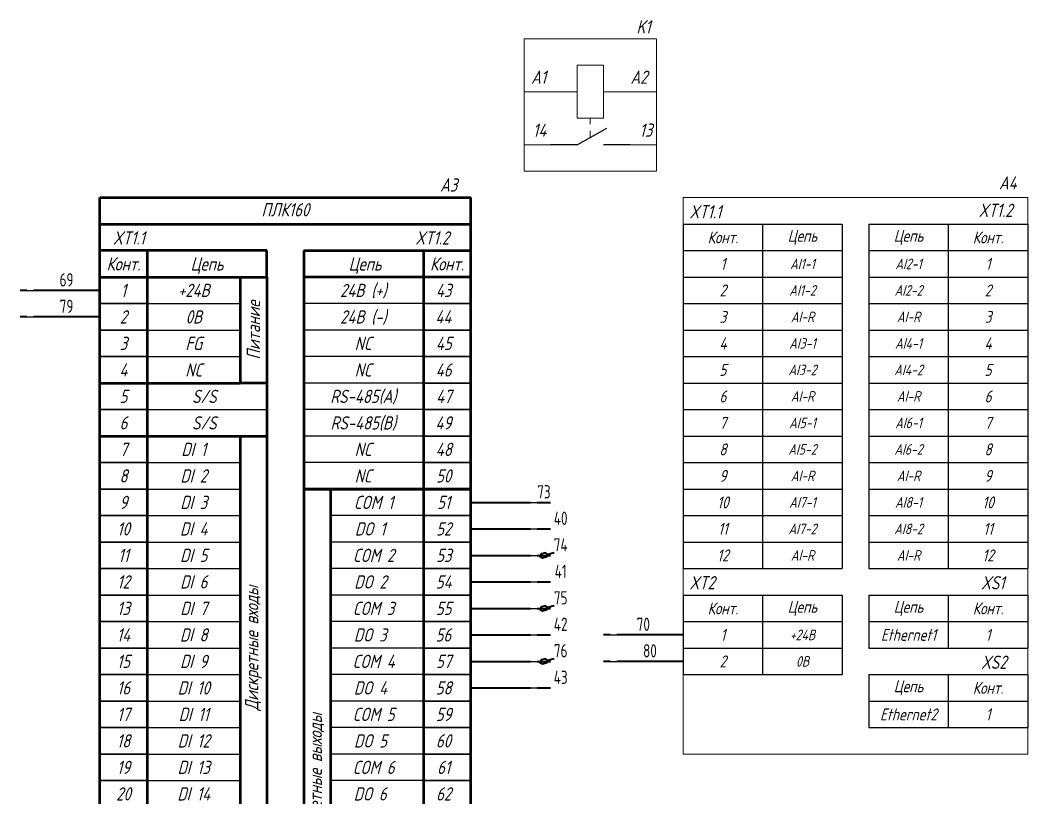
# Model space of a CAD drawing. Header units: inches. Extents: x 12 to 1105, y -315 to 78.
# Drawn here: x 705 to 895, y -68.3 to 78.5 of the extents above; entities that cross this region are included whole.
import ezdxf
from ezdxf.enums import TextEntityAlignment as Align

# ---------------------------------------------------------------- set-up
doc = ezdxf.new("R2010")
doc.units = ezdxf.units.IN
doc.header["$MEASUREMENT"] = 0
doc.linetypes.add('JIS_02_1.2', pattern=[2.5, 1.25, -1.25])
for name, color, linetype in [('_MULTI_WIRE', 9, 'Continuous'), ('SYMS', 7, 'Continuous'), ('TAGS', 150, 'Continuous'), ('WIRENO', 72, 'Continuous'), ('Провода', 7, 'Continuous'), ('ПУГВ_черный_0.5', 7, 'Continuous')]:
    doc.layers.add(name, color=color, linetype=linetype)
doc.styles.get("Standard").update_dxf_attribs({"font": 'arial.ttf'})
doc.styles.add('WD_IEC', font='ISOCP2.shx', dxfattribs={"width": 0.9, "height": 4})
doc.styles.add('ГОСТ_', font='cs_gost2304.shx', dxfattribs={"oblique": 15})

# ---------------------------------------------------------------- blocks, each defined once
blk = doc.blocks.new('HAA_PLC160_6')
at = {"lineweight": 50, "ltscale": 100}
for p, q in [((0, 30), (0, 260)), ((0, 255), (0, 260)), ((0, 260), (70, 260)), ((70, 0), (70, 260)), ((0, 255), (70, 255)), ((8.96, 250), (8.96, 215)), ((31.5, 245), (31.5, 250)), ((61.04, 250), (61.04, 205)), ((26.5, 245), (31.5, 245)), ((31.5, 245), (31.5, 225)), ((0, 225), (26.5, 225)), ((31.5, 225), (26.5, 225)), ((31.5, 225), (31.5, 215)), ((38.5, 225), (38.5, 215)), ((0, 215), (31.5, 215)), ((0, 215), (26.5, 215)), ((8.96, 215), (8.96, 135)), ((26.5, 215), (26.5, 210)), ((26.5, 215), (31.5, 215)), ((31.5, 215), (31.5, 135)), ((38.5, 215), (38.5, 205)), ((26.5, 210), (26.5, 205)), ((26.5, 205), (26.5, 200)), ((38.5, 205), (70, 205)), ((43.5, 205), (38.5, 205)), ((38.5, 205), (38.5, 95)), ((70, 205), (43.5, 205)), ((43.5, 205), (43.5, 200)), ((61.04, 205), (61.04, 95)), ((26.5, 200), (26.5, 195)), ((43.5, 200), (43.5, 195)), ((26.5, 195), (26.5, 190)), ((43.5, 195), (43.5, 190)), ((26.5, 190), (26.5, 185)), ((43.5, 190), (43.5, 185)), ((26.5, 185), (26.5, 180)), ((43.5, 185), (43.5, 180)), ((26.5, 180), (26.5, 175)), ((43.5, 180), (43.5, 175)), ((26.5, 175), (26.5, 170)), ((43.5, 175), (43.5, 170)), ((26.5, 170), (26.5, 165)), ((43.5, 170), (43.5, 165)), ((26.5, 165), (26.5, 160)), ((43.5, 165), (43.5, 160)), ((26.5, 160), (26.5, 155)), ((43.5, 160), (43.5, 155)), ((26.5, 155), (26.5, 150)), ((43.5, 155), (43.5, 150)), ((26.5, 150), (26.5, 145)), ((43.5, 150), (43.5, 145))]:
    blk.add_line(p, q, dxfattribs=at)
at = {"lineweight": 50, "ltscale": 0.05}
for p, q in [((31.5, 250), (0, 250)), ((38.5, 250), (70, 250)), ((0, 245), (26.5, 245)), ((70, 245), (38.5, 245))]:
    blk.add_line(p, q, dxfattribs=at)
for p, q in [((2.96, 250), (7.96, 250)), ((67.04, 250), (62.04, 250)), ((70, 200), (70, 195)), ((0, 197.5), (0, 195)), ((70, 190), (70, 185)), ((70, 180), (70, 175)), ((70, 170), (70, 165))]:
    blk.add_line(p, q)
at = {"lineweight": 50}
for p, q in [((38.5, 250), (38.5, 225)), ((26.5, 245), (26.5, 225))]:
    blk.add_line(p, q, dxfattribs=at)
at = {"ltscale": 0.05}
for p, q in [((8.96, 240), (26.5, 240)), ((61.04, 240), (38.5, 240)), ((8.96, 230), (26.5, 230)), ((61.04, 230), (38.5, 230)), ((8.96, 220), (31.5, 220)), ((61.04, 220), (38.5, 220)), ((61.04, 210), (38.5, 210))]:
    blk.add_line(p, q, dxfattribs=at)
at = {"ltscale": 100}
for p, q in [((8.96, 235), (26.5, 235)), ((61.04, 235), (38.5, 235)), ((61.04, 225), (38.5, 225)), ((61.04, 215), (38.5, 215)), ((8.96, 210), (26.5, 210)), ((8.96, 205), (26.5, 205)), ((8.96, 200), (26.5, 200)), ((61.04, 200), (43.5, 200)), ((8.96, 195), (26.5, 195)), ((61.04, 195), (43.5, 195)), ((8.96, 190), (26.5, 190)), ((61.04, 190), (43.5, 190)), ((8.96, 185), (26.5, 185)), ((61.04, 185), (43.5, 185)), ((8.96, 180), (26.5, 180)), ((61.04, 180), (43.5, 180)), ((8.96, 175), (26.5, 175)), ((61.04, 175), (43.5, 175)), ((8.96, 170), (26.5, 170)), ((61.04, 170), (43.5, 170)), ((8.96, 165), (26.5, 165)), ((61.04, 165), (43.5, 165)), ((8.96, 160), (26.5, 160)), ((61.04, 160), (43.5, 160)), ((8.96, 155), (26.5, 155)), ((61.04, 155), (43.5, 155)), ((8.96, 150), (26.5, 150)), ((61.04, 150), (43.5, 150))]:
    blk.add_line(p, q, dxfattribs=at)
at = {"ltscale": 0.05}
for points in [[(0, 245), (8.96, 245), (8.96, 250), (0, 250)], [(70, 245), (61.04, 245), (61.04, 250), (70, 250)], [(0, 240), (8.96, 240), (8.96, 245), (0, 245)], [(70, 240), (61.04, 240), (61.04, 245), (70, 245)], [(0, 235), (8.96, 235), (8.96, 240), (0, 240)], [(70, 235), (61.04, 235), (61.04, 240), (70, 240)], [(0, 230), (8.96, 230), (8.96, 235), (0, 235)], [(70, 230), (61.04, 230), (61.04, 235), (70, 235)], [(0, 225), (8.96, 225), (8.96, 230), (0, 230)], [(70, 225), (61.04, 225), (61.04, 230), (70, 230)], [(0, 220), (8.96, 220), (8.96, 225), (0, 225)], [(70, 220), (61.04, 220), (61.04, 225), (70, 225)], [(0, 215), (8.96, 215), (8.96, 220), (0, 220)], [(70, 215), (61.04, 215), (61.04, 220), (70, 220)], [(0, 210), (8.96, 210), (8.96, 215), (0, 215)], [(70, 210), (61.04, 210), (61.04, 215), (70, 215)], [(0, 205), (8.96, 205), (8.96, 210), (0, 210)], [(70, 205), (61.04, 205), (61.04, 210), (70, 210)], [(0, 200), (8.96, 200), (8.96, 205), (0, 205)], [(70, 200), (61.04, 200), (61.04, 205), (70, 205)], [(0, 195), (8.96, 195), (8.96, 200), (0, 200)], [(70, 195), (61.04, 195), (61.04, 200), (70, 200)], [(0, 190), (8.96, 190), (8.96, 195), (0, 195)], [(70, 190), (61.04, 190), (61.04, 195), (70, 195)], [(0, 185), (8.96, 185), (8.96, 190), (0, 190)], [(70, 185), (61.04, 185), (61.04, 190), (70, 190)], [(0, 180), (8.96, 180), (8.96, 185), (0, 185)], [(70, 180), (61.04, 180), (61.04, 185), (70, 185)], [(0, 175), (8.96, 175), (8.96, 180), (0, 180)], [(70, 175), (61.04, 175), (61.04, 180), (70, 180)], [(0, 170), (8.96, 170), (8.96, 175), (0, 175)], [(70, 170), (61.04, 170), (61.04, 175), (70, 175)], [(0, 165), (8.96, 165), (8.96, 170), (0, 170)], [(70, 165), (61.04, 165), (61.04, 170), (70, 170)], [(0, 160), (8.96, 160), (8.96, 165), (0, 165)], [(70, 160), (61.04, 160), (61.04, 165), (70, 165)], [(0, 155), (8.96, 155), (8.96, 160), (0, 160)], [(70, 155), (61.04, 155), (61.04, 160), (70, 160)], [(0, 150), (8.96, 150), (8.96, 155), (0, 155)], [(70, 150), (61.04, 150), (61.04, 155), (70, 155)], [(0, 145), (8.96, 145), (8.96, 150), (0, 150)], [(70, 145), (61.04, 145), (61.04, 150), (70, 150)]]:
    blk.add_lwpolyline(points, close=True, dxfattribs=at)
at = {"layer": 'SYMS', "color": 0, "lineweight": 15}
blk.add_line((0, 210), (0, 195), dxfattribs=at)
at = {"layer": 'SYMS'}
blk.add_line((0, 197.5), (0, 195), dxfattribs=at)
at = {"style": 'ГОСТ_', "oblique": 15}
for s, p in [('Конт.', (4.48, 247.5)), ('Цепь', (20.23, 247.5)), ('Цепь', (50.03, 247.5)), ('Конт.', (65.48, 247.5)), ('1', (4.48, 242.5)), ('+24В', (17.73, 242.5)), ('24B (+)', (49.69, 242.5)), ('43', (64.85, 242.5)), ('2', (4.48, 237.5)), ('0В', (17.73, 237.5)), ('24В (-)', (49.69, 237.5)), ('44', (64.8, 237.5)), ('3', (4.48, 232.5)), ('FG', (17.73, 232.5)), ('NC', (49.66, 232.5)), ('45', (64.88, 232.5)), ('4', (4.48, 227.5)), ('NC', (17.73, 227.5)), ('NC', (49.66, 227.5)), ('46', (64.85, 227.5)), ('5', (4.48, 222.5)), ('S/S', (19.72, 222.5)), ('RS-485(A)', (49.69, 222.5)), ('47', (64.88, 222.5)), ('6', (4.48, 217.5)), ('S/S', (19.72, 217.5)), ('RS-485(B)', (49.69, 217.5)), ('49', (64.81, 217.5)), ('7', (4.48, 212.5)), ('DI 1', (17.73, 212.5)), ('NC', (49.66, 212.5)), ('48', (64.88, 212.5)), ('8', (4.48, 207.5)), ('DI 2', (17.73, 207.5)), ('NC', (49.66, 207.5)), ('50', (64.85, 207.5)), ('9', (4.48, 202.5)), ('DI 3', (17.73, 202.5)), ('COM 1', (51.64, 202.5)), ('51', (64.85, 202.5)), ('10', (4.48, 197.5)), ('DI 4', (17.73, 197.5)), ('DO 1', (50.99, 197.5)), ('52', (64.85, 197.5)), ('11', (4.48, 192.5)), ('DI 5', (17.73, 192.5)), ('COM 2', (51.64, 192.5)), ('53', (64.89, 192.5)), ('12', (4.48, 187.5)), ('DI 6', (17.73, 187.5)), ('DO 2', (51.05, 187.5)), ('54', (64.85, 187.5)), ('13', (4.48, 182.5)), ('DI 7', (17.73, 182.5)), ('COM 3', (51.64, 182.5)), ('55', (64.85, 182.5)), ('14', (4.48, 177.5)), ('DI 8', (17.73, 177.5)), ('DO 3', (51.01, 177.5)), ('56', (64.8, 177.5)), ('15', (4.48, 172.5)), ('DI 9', (17.73, 172.5)), ('COM 4', (51.64, 172.5)), ('57', (64.85, 172.5)), ('16', (4.48, 167.5)), ('DI 10', (17.73, 167.5)), ('DO 4', (51.05, 167.5)), ('58', (64.85, 167.5)), ('17', (4.48, 162.5)), ('DI 11', (17.73, 162.5)), ('COM 5', (51.64, 162.5)), ('59', (64.85, 162.5)), ('18', (4.48, 157.5)), ('DI 12', (17.73, 157.5)), ('DO 5', (51.05, 157.5)), ('60', (64.81, 157.5)), ('19', (4.48, 152.5)), ('DI 13', (17.73, 152.5)), ('COM 6', (51.64, 152.5)), ('61', (64.85, 152.5)), ('20', (4.48, 147.5)), ('DI 14', (17.73, 147.5)), ('DO 6', (50.99, 147.5)), ('62', (64.85, 147.5))]:
    blk.add_text(s, height=2.5, dxfattribs=at).set_placement(p, align=Align.MIDDLE_CENTER)
at = {"color": 0, "insert": (35, 257.72), "char_height": 2.5, "width": 135, "attachment_point": 5, "style": 'ГОСТ_'}
blk.add_mtext('{\\C256;ПЛК160}', dxfattribs=at)
at = {"color": 0, "char_height": 2.5, "attachment_point": 5, "rotation": 90, "line_spacing_factor": 0.9, "style": 'ГОСТ_'}
for s, insert, width in [('{\\A1;Питание}', (29, 235), 20.7019), ('{\\A1;Дискретные входы}', (29, 175), 64.5656), ('{\\A1;Дискретные выходы}', (41, 150), 67.2766)]:
    blk.add_mtext(s, dxfattribs=dict(at, insert=insert, width=width))
at = {"lineweight": 40, "style": 'ГОСТ_', "oblique": 15}
blk.add_attdef('TAG1', text='', height=2.5, dxfattribs=at).set_placement((67.42, 261.15), align=Align.RIGHT)
at = {"style": 'WD_IEC', "width": 0.8, "flags": 1}
for tag, p in [('TERM01', (0, 243.5)), ('TERM02', (0, 238.5)), ('TERM03', (0, 233.5)), ('TERM04', (0, 228.5)), ('TERM05', (0, 223.5)), ('TERM06', (0, 218.5)), ('TERM07', (0, 213.5)), ('TERM08', (0, 208.5)), ('TERM09', (0, 203.5)), ('TERM10', (0, 198.5)), ('TERM11', (0, 193.5)), ('TERM12', (0, 188.5)), ('TERM13', (0, 183.5)), ('TERM14', (0, 178.5)), ('TERM15', (0, 173.5)), ('TERM16', (0, 168.5)), ('TERM17', (0, 163.5)), ('TERM18', (0, 158.5)), ('TERM19', (0, 153.5)), ('TERM20', (0, 148.5)), ('TERM21', (0, 143.5)), ('TERM22', (0, 138.5)), ('TERM23', (0, 133.5)), ('TERM24', (0, 128.5)), ('TERM25', (0, 123.5)), ('TERM26', (0, 118.5)), ('TERM27', (0, 113.5)), ('TERM28', (0, 108.5)), ('TERM29', (0, 103.5)), ('TERM30', (0, 98.5)), ('TERM31', (0, 93.5)), ('TERM32', (0, 88.5)), ('TERM33', (0, 83.5)), ('TERM34', (0, 78.5)), ('TERM35', (0, 73.5)), ('TERM36', (0, 68.5)), ('TERM37', (0, 63.5)), ('TERM38', (0, 58.5)), ('TERM39', (0, 53.5)), ('TERM40', (0, 48.5)), ('TERM41', (0, 43.5)), ('TERM42', (0, 38.5))]:
    blk.add_attdef(tag, p, '', height=2, dxfattribs=at)
for tag, p in [('TERM43', (70, 243.5)), ('TERM44', (70, 238.5)), ('TERM45', (70, 233.5)), ('TERM46', (70, 228.5)), ('TERM47', (70, 223.5)), ('TERM48', (70, 218.5)), ('TERM49', (70, 213.5)), ('TERM50', (70, 208.5)), ('TERM51', (70, 203.5)), ('TERM52', (70, 198.5)), ('TERM53', (70, 193.5)), ('TERM54', (70, 188.5)), ('TERM55', (70, 183.5)), ('TERM56', (70, 178.5)), ('TERM57', (70, 173.5)), ('TERM58', (70, 168.5)), ('TERM59', (70, 163.5)), ('TERM60', (70, 158.5)), ('TERM61', (70, 153.5)), ('TERM62', (70, 148.5)), ('TERM63', (70, 143.5)), ('TERM64', (70, 138.5)), ('TERM65', (70, 133.5)), ('TERM66', (70, 128.5)), ('TERM67', (70, 123.5)), ('TERM68', (70, 118.5)), ('TERM69', (70, 113.5)), ('TERM70', (70, 108.5)), ('TERM71', (70, 103.5)), ('TERM72', (70, 98.5)), ('TERM73', (70, 93.5)), ('TERM74', (70, 88.5)), ('TERM75', (70, 83.5)), ('TERM76', (70, 78.5)), ('TERM77', (70, 73.5)), ('TERM78', (70, 68.5)), ('TERM79', (70, 63.5)), ('TERM80', (70, 58.5)), ('TERM81', (70, 53.5)), ('TERM82', (70, 48.5)), ('TERM83', (70, 43.5)), ('TERM84', (70, 38.5))]:
    blk.add_attdef(tag, text='', height=2, dxfattribs=at).set_placement(p, align=Align.RIGHT)
at = {"style": 'WD_IEC', "flags": 1}
for tag, p in [('X4TERM01', (0, 242.5)), ('X1TERM43', (70, 242.5)), ('X4TERM02', (0, 237.5)), ('X1TERM44', (70, 237.5)), ('X4TERM03', (0, 232.5)), ('X1TERM45', (70, 232.5)), ('X4TERM04', (0, 227.5)), ('X1TERM46', (70, 227.5)), ('X4TERM05', (0, 222.5)), ('X1TERM47', (70, 222.5)), ('X4TERM06', (0, 217.5)), ('X1TERM48', (70, 217.5)), ('X4TERM07', (0, 212.5)), ('X1TERM49', (70, 212.5)), ('X4TERM08', (0, 207.5)), ('X1TERM50', (70, 207.5)), ('X4TERM09', (0, 202.5)), ('X1TERM51', (70, 202.5)), ('X4TERM10', (0, 197.5)), ('X1TERM52', (70, 197.5)), ('X4TERM11', (0, 192.5)), ('X1TERM53', (70, 192.5)), ('X4TERM12', (0, 187.5)), ('X1TERM54', (70, 187.5)), ('X4TERM13', (0, 182.5)), ('X1TERM55', (70, 182.5)), ('X4TERM14', (0, 177.5)), ('X1TERM56', (70, 177.5)), ('X4TERM15', (0, 172.5)), ('X1TERM57', (70, 172.5)), ('X4TERM16', (0, 167.5)), ('X1TERM58', (70, 167.5)), ('X4TERM17', (0, 162.5)), ('X1TERM59', (70, 162.5)), ('X4TERM18', (0, 157.5)), ('X1TERM60', (70, 157.5)), ('X4TERM19', (0, 152.5)), ('X1TERM61', (70, 152.5)), ('X4TERM20', (0, 147.5)), ('X1TERM62', (70, 147.5)), ('X4TERM21', (0, 142.5)), ('X1TERM63', (70, 142.5)), ('X4TERM22', (0, 137.5)), ('X1TERM64', (70, 137.5)), ('X4TERM23', (0, 132.5)), ('X1TERM65', (70, 132.5)), ('X4TERM24', (0, 127.5)), ('X1TERM66', (70, 127.5)), ('X4TERM25', (0, 122.5)), ('X1TERM67', (70, 122.5)), ('X4TERM26', (0, 117.5)), ('X1TERM68', (70, 117.5)), ('X4TERM27', (0, 112.5)), ('X1TERM69', (70, 112.5)), ('X4TERM28', (0, 107.5)), ('X1TERM70', (70, 107.5)), ('X4TERM29', (0, 102.5)), ('X1TERM71', (70, 102.5)), ('X4TERM30', (0, 97.5)), ('X1TERM72', (70, 97.5)), ('X4TERM31', (0, 92.5)), ('X1TERM73', (70, 92.5)), ('X4TERM32', (0, 87.5)), ('X1TERM74', (70, 87.5)), ('X4TERM33', (0, 82.5)), ('X1TERM75', (70, 82.5)), ('X4TERM34', (0, 77.5)), ('X1TERM76', (70, 77.5)), ('X4TERM35', (0, 72.5)), ('X1TERM77', (70, 72.5)), ('X4TERM36', (0, 67.5)), ('X1TERM78', (70, 67.5)), ('X4TERM37', (0, 62.5)), ('X1TERM79', (70, 62.5)), ('X4TERM38', (0, 57.5)), ('X1TERM80', (70, 57.5)), ('X4TERM39', (0, 52.5)), ('X1TERM81', (70, 52.5)), ('X4TERM40', (0, 47.5)), ('X1TERM82', (70, 47.5)), ('X4TERM41', (0, 42.5)), ('X1TERM83', (70, 42.5)), ('X4TERM42', (0, 37.5)), ('X1TERM84', (70, 37.5))]:
    blk.add_attdef(tag, p, '', height=0.08, dxfattribs=at)
at = {"flags": 1}
for tag, p in [('X1LINK', (70, 242.5)), ('X2LINK', (70, 237.5)), ('X3LINK', (70, 232.5)), ('X4LINK', (70, 227.5)), ('X5LINK', (70, 222.5)), ('X6LINK', (70, 217.5)), ('X7LINK', (70, 212.5)), ('X8LINK', (70, 207.5)), ('X1LINK', (70, 167.5)), ('X1LINK', (70, 162.5)), ('X2LINK', (70, 157.5)), ('X3LINK', (70, 152.5)), ('X4LINK', (70, 147.5)), ('X5LINK', (70, 142.5)), ('X6LINK', (70, 137.5)), ('X7LINK', (70, 132.5)), ('X8LINK', (70, 127.5)), ('X1LINK', (70, 87.5)), ('X1LINK', (70, 82.5)), ('X2LINK', (70, 77.5)), ('X3LINK', (70, 72.5)), ('X4LINK', (70, 67.5)), ('X5LINK', (70, 62.5)), ('X6LINK', (70, 57.5)), ('X7LINK', (70, 52.5)), ('X8LINK', (70, 47.5))]:
    blk.add_attdef(tag, p, '', height=0.01, dxfattribs=at)
at = {"style": 'ГОСТ_', "oblique": 15, "flags": 1}
for tag, p in [('INST', (82.7, 37.5)), ('XREF', (85.85, 12.18)), ('LOC', (82.2, 7.5)), ('DESC1', (83.58, 5)), ('DESC2', (83.85, 2.5)), ('DESC3', (81.32, 0))]:
    blk.add_attdef(tag, text='', height=1, dxfattribs=at).set_placement(p, align=Align.RIGHT)
at = {"style": 'ГОСТ_', "oblique": 15}
for tag, p, flags in [('MFG', (80, 32.5), 9), ('CAT', (80, 27.5), 9), ('ASSYCODE', (78.97, 24.06), 1), ('FAMILY', (78.97, 17.5), 1)]:
    blk.add_attdef(tag, p, '', height=1, dxfattribs=dict(at, flags=flags))
at = {"lineweight": 40, "style": 'WD_IEC', "width": 0.8, "flags": 1}
for tag, p in [('TERM85', (0, 23.5)), ('TERM86', (0, 8.5))]:
    blk.add_attdef(tag, p, '', height=2, dxfattribs=at)
for tag, p in [('TERM87', (70, 23.5)), ('TERM88', (70, 8.5))]:
    blk.add_attdef(tag, text='', height=2, dxfattribs=at).set_placement(p, align=Align.RIGHT)
at = {"lineweight": 40, "style": 'WD_IEC', "flags": 1}
for tag, p in [('X4TERM85', (0, 22.5)), ('X1TERM87', (70, 22.5)), ('X4TERM86', (0, 7.5)), ('X1TERM88', (70, 7.5))]:
    blk.add_attdef(tag, p, '', height=0.08, dxfattribs=at)
at = {"layer": 'SYMS', "color": 0, "lineweight": 15, "char_height": 2.5, "attachment_point": 1, "style": 'ГОСТ_'}
for s, insert in [('XT1.1', (2.5, 253.65)), ('XT1.2', (59.51, 253.65))]:
    blk.add_mtext_dynamic_manual_height_columns(s, width=8.7488, gutter_width=12.5, heights=[0], dxfattribs=dict(at, insert=insert))
blk = doc.blocks.new('*T167')
at = {"layer": 'Провода', "color": 0, "linetype": 'ByBlock', "lineweight": -2, "transparency": 16777216}
for p, q in [((0, 0), (30, 0)), ((0, 0), (0, -10)), ((15, 0), (15, -10)), ((30, 0), (30, -10)), ((0, -5), (30, -5)), ((0, -10), (30, -10))]:
    blk.add_line(p, q, dxfattribs=at)
at = {"layer": 'Провода', "color": 0, "transparency": 16777216, "char_height": 2.25, "width": 15, "attachment_point": 5, "style": 'ГОСТ_'}
for s, insert in [('Цепь', (7.5, -2.5)), ('Конт.', (22.5, -2.5)), ('Ethernet1', (7.5, -7.5)), ('1', (22.5, -7.5))]:
    blk.add_mtext(s, dxfattribs=dict(at, insert=insert))
blk = doc.blocks.new('*T168')
at = {"layer": 'Провода', "color": 0, "linetype": 'ByBlock', "lineweight": -2, "transparency": 16777216}
for p, q in [((0, 0), (30, 0)), ((0, 0), (0, -10)), ((15, 0), (15, -10)), ((30, 0), (30, -10)), ((0, -5), (30, -5)), ((0, -10), (30, -10))]:
    blk.add_line(p, q, dxfattribs=at)
at = {"layer": 'Провода', "color": 0, "transparency": 16777216, "char_height": 2.25, "width": 15, "attachment_point": 5, "style": 'ГОСТ_'}
for s, insert in [('Цепь', (7.5, -2.5)), ('Конт.', (22.5, -2.5)), ('Ethernet2', (7.5, -7.5)), ('1', (22.5, -7.5))]:
    blk.add_mtext(s, dxfattribs=dict(at, insert=insert))
blk = doc.blocks.new('*T169')
at = {"layer": 'Провода', "color": 0, "linetype": 'ByBlock', "lineweight": -2, "transparency": 16777216}
for p, q in [((0, 0), (30, 0)), ((0, 0), (0, -65)), ((15, 0), (15, -65)), ((30, 0), (30, -65)), ((0, -5), (30, -5)), ((0, -10), (30, -10)), ((0, -15), (30, -15)), ((0, -20), (30, -20)), ((0, -25), (30, -25)), ((0, -30), (30, -30)), ((0, -35), (30, -35)), ((0, -40), (30, -40)), ((0, -45), (30, -45)), ((0, -50), (30, -50)), ((0, -55), (30, -55)), ((0, -60), (30, -60)), ((0, -65), (30, -65))]:
    blk.add_line(p, q, dxfattribs=at)
at = {"layer": 'Провода', "color": 0, "transparency": 16777216, "width": 15, "attachment_point": 5, "style": 'ГОСТ_'}
for s, insert, char_height in [('Конт.', (7.5, -2.5), 2.25), ('Цепь', (22.5, -2.5), 2.25), ('1', (7.5, -7.5), 2.25), ('AI1-1', (22.5, -7.5), 2), ('2', (7.5, -12.5), 2.25), ('AI1-2', (22.5, -12.5), 2), ('3', (7.5, -17.5), 2.25), ('AI-R', (22.5, -17.5), 2), ('4', (7.5, -22.5), 2.25), ('AI3-1', (22.5, -22.5), 2), ('5', (7.5, -27.5), 2.25), ('AI3-2', (22.5, -27.5), 2), ('6', (7.5, -32.5), 2.25), ('AI-R', (22.5, -32.5), 2), ('7', (7.5, -37.5), 2.25), ('AI5-1', (22.5, -37.5), 2), ('8', (7.5, -42.5), 2.25), ('AI5-2', (22.5, -42.5), 2), ('9', (7.5, -47.5), 2.25), ('AI-R', (22.5, -47.5), 2), ('10', (7.5, -52.5), 2.25), ('AI7-1', (22.5, -52.5), 2), ('11', (7.5, -57.5), 2.25), ('AI7-2', (22.5, -57.5), 2), ('12', (7.5, -62.5), 2.25), ('AI-R', (22.5, -62.5), 2)]:
    blk.add_mtext(s, dxfattribs=dict(at, insert=insert, char_height=char_height))
blk = doc.blocks.new('*T170')
at = {"layer": 'Провода', "color": 0, "linetype": 'ByBlock', "lineweight": -2, "transparency": 16777216}
for p, q in [((0, 0), (30, 0)), ((0, 0), (0, -65)), ((15, 0), (15, -65)), ((30, 0), (30, -65)), ((0, -5), (30, -5)), ((0, -10), (30, -10)), ((0, -15), (30, -15)), ((0, -20), (30, -20)), ((0, -25), (30, -25)), ((0, -30), (30, -30)), ((0, -35), (30, -35)), ((0, -40), (30, -40)), ((0, -45), (30, -45)), ((0, -50), (30, -50)), ((0, -55), (30, -55)), ((0, -60), (30, -60)), ((0, -65), (30, -65))]:
    blk.add_line(p, q, dxfattribs=at)
at = {"layer": 'Провода', "color": 0, "transparency": 16777216, "width": 15, "attachment_point": 5, "style": 'ГОСТ_'}
for s, insert, char_height in [('Цепь', (7.5, -2.5), 2.25), ('Конт.', (22.5, -2.5), 2.25), ('AI2-1', (7.5, -7.5), 2), ('1', (22.5, -7.5), 2.25), ('2', (22.5, -12.5), 2.25), ('AI2-2', (7.5, -12.5), 2), ('AI-R', (7.5, -17.5), 2), ('3', (22.5, -17.5), 2.25), ('AI4-1', (7.5, -22.5), 2), ('4', (22.5, -22.5), 2.25), ('AI4-2', (7.5, -27.5), 2), ('5', (22.5, -27.5), 2.25), ('AI-R', (7.5, -32.5), 2), ('6', (22.5, -32.5), 2.25), ('AI6-1', (7.5, -37.5), 2), ('7', (22.5, -37.5), 2.25), ('AI6-2', (7.5, -42.5), 2), ('8', (22.5, -42.5), 2.25), ('AI-R', (7.5, -47.5), 2), ('9', (22.5, -47.5), 2.25), ('AI8-1', (7.5, -52.5), 2), ('10', (22.5, -52.5), 2.25), ('AI8-2', (7.5, -57.5), 2), ('11', (22.5, -57.5), 2.25), ('AI-R', (7.5, -62.5), 2), ('12', (22.5, -62.5), 2.25)]:
    blk.add_mtext(s, dxfattribs=dict(at, insert=insert, char_height=char_height))
blk = doc.blocks.new('*T171')
at = {"layer": 'Провода', "color": 0, "linetype": 'ByBlock', "lineweight": -2, "transparency": 16777216}
for p, q in [((0, 0), (30, 0)), ((0, 0), (0, -15)), ((15, 0), (15, -15)), ((30, 0), (30, -15)), ((0, -5), (30, -5)), ((0, -10), (30, -10)), ((0, -15), (30, -15))]:
    blk.add_line(p, q, dxfattribs=at)
at = {"layer": 'Провода', "color": 0, "transparency": 16777216, "width": 15, "attachment_point": 5, "style": 'ГОСТ_'}
for s, insert, char_height in [('Конт.', (7.5, -2.5), 2.25), ('Цепь', (22.5, -2.5), 2.25), ('1', (7.5, -7.5), 2.25), ('+24В', (22.5, -7.5), 2), ('2', (7.5, -12.5), 2.25), ('0В', (22.5, -12.5), 2)]:
    blk.add_mtext(s, dxfattribs=dict(at, insert=insert, char_height=char_height))
blk = doc.blocks.new('HAA _МОДУЛЬ АНАЛОГОВОГО ВВОДА МВ210-101_2')
at = {"layer": 'SYMS', "lineweight": 15}
blk.add_lwpolyline([(0, 105), (65, 105), (65, 0), (0, 0)], close=True, dxfattribs=at)
for name, p in [('*T169', (0, 100)), ('*T170', (35, 100)), ('*T171', (0, 30)), ('*T167', (35, 30)), ('*T168', (35, 15))]:
    blk.add_blockref(name, p)
at = {"style": 'ГОСТ_', "oblique": 15}
blk.add_attdef('TAG1', text='', height=2.5, dxfattribs=at).set_placement((62.88, 106.55), align=Align.RIGHT)
for tag, p, flags in [('MFG', (-16.3, 96.3), 9), ('CAT', (-16.84, 83.69), 9), ('FAMILY', (-18.91, 80.88), 1), ('ASSYCODE', (-24.57, 77.88), 1)]:
    blk.add_attdef(tag, p, '', height=2.5, dxfattribs=dict(at, flags=flags))
at = {"lineweight": 40, "style": 'WD_IEC', "width": 0.8, "flags": 1}
for tag, p in [('TERM01', (0, 93.5)), ('TERM02', (0, 88.5)), ('TERM03', (0, 83.5)), ('TERM04', (0, 78.5)), ('TERM05', (0, 73.5)), ('TERM06', (0, 68.5)), ('TERM07', (0, 63.5)), ('TERM08', (0, 58.5)), ('TERM09', (0, 53.5)), ('TERM10', (0, 48.5)), ('TERM11', (0, 43.5)), ('TERM12', (0, 38.5)), ('TERM25', (0, 23.5)), ('TERM26', (0, 18.5))]:
    blk.add_attdef(tag, p, '', height=2, dxfattribs=at)
for tag, p in [('TERM13', (65, 93.5)), ('TERM14', (65, 88.5)), ('TERM15', (65, 83.5)), ('TERM16', (65, 78.5)), ('TERM17', (65, 73.5)), ('TERM18', (65, 68.5)), ('TERM19', (65, 63.5)), ('TERM20', (65, 58.5)), ('TERM21', (65, 53.5)), ('TERM22', (65, 48.5)), ('TERM23', (65, 43.5)), ('TERM24', (65, 38.5)), ('TERM27', (65, 23.5)), ('TERM28', (65, 8.5))]:
    blk.add_attdef(tag, text='', height=2, dxfattribs=at).set_placement(p, align=Align.RIGHT)
at = {"style": 'ГОСТ_', "oblique": 15, "flags": 1}
for tag, p in [('INST', (-8.53, 90.21)), ('LOC', (-8.77, 87.21)), ('XREF', (-8.08, 74.42)), ('DESC1', (-7.81, 71.62)), ('DESC2', (-7.65, 68.38)), ('DESC3', (-7.69, 65.14))]:
    blk.add_attdef(tag, text='', height=2.5, dxfattribs=at).set_placement(p, align=Align.RIGHT)
at = {"lineweight": 40, "style": 'WD_IEC', "flags": 1}
for tag, p in [('X4TERM01', (0, 92.5)), ('X1TERM13', (65, 92.5)), ('X4TERM02', (0, 87.5)), ('X1TERM14', (65, 87.5)), ('X4TERM03', (0, 82.5)), ('X1TERM15', (65, 82.5)), ('X4TERM04', (0, 77.5)), ('X1TERM16', (65, 77.5)), ('X4TERM05', (0, 72.5)), ('X1TERM17', (65, 72.5)), ('X4TERM06', (0, 67.5)), ('X1TERM18', (65, 67.5)), ('X4TERM07', (0, 62.5)), ('X1TERM19', (65, 62.5)), ('X4TERM08', (0, 57.5)), ('X1TERM20', (65, 57.5)), ('X4TERM09', (0, 52.5)), ('X1TERM21', (65, 52.5)), ('X4TERM10', (0, 47.5)), ('X1TERM22', (65, 47.5)), ('X4TERM11', (0, 42.5)), ('X1TERM23', (65, 42.5)), ('X4TERM12', (0, 37.5)), ('X1TERM24', (65, 37.5)), ('X4TERM25', (0, 22.5)), ('X1TERM27', (65, 22.5)), ('X4TERM26', (0, 17.5)), ('X1TERM28', (65, 7.5))]:
    blk.add_attdef(tag, p, '', height=0.08, dxfattribs=at)
at = {"layer": 'SYMS', "linetype": 'ByBlock', "lineweight": 15, "char_height": 2.5, "attachment_point": 1, "style": 'ГОСТ_'}
for s, insert in [('XT1.1', (1.2, 103.59)), ('XT1.2', (55.72, 103.86)), ('XT2', (1.2, 33.59)), ('XS1', (56.2, 33.59)), ('XS2', (56.2, 18.59))]:
    blk.add_mtext_dynamic_manual_height_columns(s, width=8.192, gutter_width=12.5, heights=[0], dxfattribs=dict(at, insert=insert))
blk = doc.blocks.new('VCR21')
for p, q in [((0, 7.5), (0, 2.5)), ((0, -2.5), (-3.125, 3.125)), ((0, -2.5), (0, -7.5))]:
    blk.add_line(p, q)
at = {"style": 'WD_IEC'}
for tag, p in [('INST', (-5.25, 7.75)), ('LOC', (-5.25, 4.25)), ('TAG2', (-5.25, 0.75)), ('XREF', (-5.25, -3.75)), ('DESC1', (-5.25, -7.6)), ('DESC2', (-5.25, -11.1)), ('DESC3', (-5.25, -14.6))]:
    blk.add_attdef(tag, text='', height=2.5, dxfattribs=at).set_placement(p, align=Align.RIGHT)
at = {"style": 'WD_IEC', "flags": 1}
for tag, p, height in [('X2TERM01', (0, 7.5), 0.32), ('X4LINK', (-2, 0), 0.32), ('X1LINK', (-0.5, 0), 0.32), ('CONTACT', (4, -3.5), 1), ('FAMILY', (4, -5), 1), ('X8TERM02', (0, -7.5), 0.32)]:
    blk.add_attdef(tag, p, '', height=height, dxfattribs=at)
at = {"style": 'WD_IEC'}
blk.add_attdef('TERM01', text='', height=2, rotation=90, dxfattribs=at).set_placement((-1, 7.5), align=Align.RIGHT)
blk.add_attdef('TERM02', (-1, -7.5), '', height=2, rotation=90, dxfattribs=at)
blk = doc.blocks.new('HKK_CAD32 BD_4_СОКР')
at = {"layer": 'SYMS', "lineweight": 15}
for p, q in [((5, 15), (0, 15)), ((10, 15), (5, 15)), ((15, 15), (20, 15)), ((25, 15), (20, 15)), ((5, 5), (0, 5)), ((25, 5), (20, 5))]:
    blk.add_line(p, q, dxfattribs=at)
at = {"layer": 'SYMS', "linetype": 'JIS_02_1.2', "lineweight": 15}
blk.add_line((12.5, 6.39), (12.5, 10), dxfattribs=at)
at = {"layer": 'SYMS', "lineweight": 15}
for points in [[(0, 25), (25, 25), (25, 0), (0, 0)], [(15, 20), (10, 20), (10, 10), (15, 10)]]:
    blk.add_lwpolyline(points, close=True, dxfattribs=at)
at = {"layer": 'SYMS', "linetype": 'ByBlock', "lineweight": 15, "rotation": 270}
blk.add_blockref('VCR21', (12.5, 5), dxfattribs=at)
at = {"style": 'ГОСТ_', "oblique": 15}
blk.add_attdef('TAG1', text='', height=2.5, dxfattribs=at).set_placement((23.87, 25.99), align=Align.RIGHT)
at = {"style": 'ГОСТ_', "oblique": 15, "width": 1.189272, "flags": 1}
for tag, p in [('ASSYCODE', (-19.79, 16.83)), ('FAMILY', (-18.34, 15.83))]:
    blk.add_attdef(tag, p, '', height=2.18, dxfattribs=at)
at = {"lineweight": 40, "style": 'WD_IEC', "width": 0.8}
for tag, p in [('TERM01', (0, 16)), ('TERM03', (0, 6))]:
    blk.add_attdef(tag, p, '', height=2, dxfattribs=at)
for tag, p in [('TERM02', (25, 16)), ('TERM04', (25, 6))]:
    blk.add_attdef(tag, text='', height=2, dxfattribs=at).set_placement(p, align=Align.RIGHT)
at = {"style": 'ГОСТ_', "oblique": 15, "width": 1.189272}
for tag, flags, p in [('MFG', 9, (-14.28, 13.5)), ('CAT', 9, (-11.52, 10.62)), ('INST', 1, (-11, 8.5)), ('LOC', 1, (-14.79, 6)), ('XREF', 1, (-14.83, 3.5)), ('DESC1', 1, (-14.58, 0.65)), ('DESC2', 1, (-10.69, -0.05)), ('DESC3', 1, (-7.5, 0))]:
    blk.add_attdef(tag, text='', height=2.18, dxfattribs=dict(at, flags=flags)).set_placement(p, align=Align.RIGHT)
at = {"lineweight": 40, "style": 'WD_IEC', "flags": 1}
for tag, p in [('X4TERM01', (0, 15)), ('X1TERM02', (25, 15)), ('X4TERM03', (0, 5)), ('X1TERM04', (25, 5))]:
    blk.add_attdef(tag, p, '', height=0.08, dxfattribs=at)
at = {"layer": 'SYMS', "linetype": 'ByBlock', "lineweight": 15, "char_height": 2.5, "style": 'ГОСТ_'}
for s, insert, attachment_point in [('A1', (1.35, 18.99), 1), ('A2', (20.08, 18.99), 1), ('14', (4.2, 8.99), 3), ('13', (24.2, 8.99), 3)]:
    blk.add_mtext_dynamic_manual_height_columns(s, width=4.6659, gutter_width=12.5, heights=[0], dxfattribs=dict(at, insert=insert, attachment_point=attachment_point))
blk = doc.blocks.new('HA1D3_INLINE')
blk.add_line((-1.25, 0), (0, 0))
at = {"style": 'WD_IEC'}
for tag, height, flags, p in [('WIRENO', 2.5, 8, (-1.25, 1)), ('SIGCODE', 1, 1, (3.75, 1.8))]:
    blk.add_attdef(tag, text='', height=height, dxfattribs=dict(at, flags=flags)).set_placement(p, align=Align.RIGHT)
at = {"style": 'WD_IEC', "flags": 1}
for tag, p in [('X4TERM02', (-1.25, 0)), ('X1TERM01', (0, 0))]:
    blk.add_attdef(tag, p, '', height=0.32, dxfattribs=at)
at = {"style": 'WD_IEC'}
blk.add_attdef('DESC1', text='', height=2.5, dxfattribs=at).set_placement((-1.25, -1), align=Align.TOP_RIGHT)
blk.add_attdef('XREF', text='', height=2.5, dxfattribs=at).set_placement((0, -1), align=Align.TOP_LEFT)
blk = doc.blocks.new('WD_WNH')
at = {"linetype": 'Continuous', "style": 'WD_IEC', "width": 0.8}
blk.add_attdef('WIRENO', text='', height=2.5, dxfattribs=at).set_placement((0, 0.75), align=Align.CENTER)
at = {"style": 'WD_IEC', "flags": 1}
for tag, p in [('W08USER', (0, 0.375)), ('W04USER', (0, 0.875)), ('W05USER', (0, 0.75)), ('W09USER', (0, 0.25)), ('W03USER', (0, 1)), ('W06USER', (0, 0.625)), ('W07USER', (0, 0.5)), ('W02USER', (0, 1.125)), ('W01USER', (0, 1.25)), ('W10USER', (0, 0.125))]:
    blk.add_attdef(tag, text='', height=0.08, dxfattribs=at).set_placement(p, align=Align.CENTER)

msp = doc.modelspace()

# ---------------------------------------------------------------- linework, layer by layer
at = {"layer": '_MULTI_WIRE', "lineweight": 40}
for p, q in [((706.25, 27.5), (705, 27.5)), ((706.25, 22.5), (705, 22.5)), ((790, -12.5), (801.25, -12.5)), ((790, -17.5), (801.25, -17.5)), ((790, -22.5), (801.25, -22.5)), ((790, -27.5), (801.25, -27.5)), ((790, -32.5), (801.25, -32.5)), ((790, -37.5), (801.25, -37.5)), ((816.25, -37.5), (815, -37.5)), ((790, -42.5), (801.25, -42.5)), ((816.25, -42.5), (815, -42.5)), ((790, -47.5), (801.25, -47.5))]:
    msp.add_line(p, q, dxfattribs=at)
at = {"layer": 'WIRENO', "lineweight": 40}
for points in [[(805.69, -22.04), (804.52, -22.32), (804.05, -22.02), (803.27, -22.21), (802.98, -22.68), (803.46, -22.98), (804.23, -22.79), (804.37, -22.56)], [(805.69, -32.04), (804.52, -32.32), (804.05, -32.02), (803.27, -32.21), (802.98, -32.68), (803.46, -32.98), (804.23, -32.79), (804.37, -32.56)], [(805.69, -42.04), (804.52, -42.32), (804.05, -42.02), (803.27, -42.21), (802.98, -42.68), (803.46, -42.98), (804.23, -42.79), (804.37, -42.56)]]:
    msp.add_lwpolyline(points, dxfattribs=at)
at = {"layer": 'ПУГВ_черный_0.5', "lineweight": 40}
for p, q in [((720, 27.5), (707.5, 27.5)), ((720, 22.5), (707.5, 22.5)), ((802.5, -12.5), (805, -12.5)), ((802.5, -17.5), (805, -17.5)), ((802.5, -22.5), (805, -22.5)), ((802.5, -27.5), (805, -27.5)), ((802.5, -32.5), (805, -32.5)), ((802.5, -37.5), (805, -37.5)), ((830, -37.5), (817.5, -37.5)), ((802.5, -42.5), (805, -42.5)), ((830, -42.5), (817.5, -42.5)), ((802.5, -47.5), (805, -47.5))]:
    msp.add_line(p, q, dxfattribs=at)

# ---------------------------------------------------------------- block references
at = {"layer": 'SYMS', "lineweight": 40}
ref = msp.add_blockref('HKK_CAD32 BD_4_СОКР', (800, 50), dxfattribs=at)
ref.add_attrib('TAG1', 'K1', dxfattribs={"layer": 'TAGS', "height": 2.5, "style": 'ГОСТ_', "oblique": 15}).set_placement((823.87, 75.99), align=Align.RIGHT)
ref = msp.add_blockref('HAA_PLC160_6', (720, -215), dxfattribs=at)
ref.add_attrib('TAG1', 'A3', dxfattribs={"layer": 'TAGS', "lineweight": 40, "height": 2.5, "style": 'ГОСТ_', "oblique": 15}).set_placement((787.42, 46.15), align=Align.RIGHT)
ref = msp.add_blockref('HAA _МОДУЛЬ АНАЛОГОВОГО ВВОДА МВ210-101_2', (830, -60), dxfattribs=at)
ref.add_attrib('TAG1', 'A4', dxfattribs={"layer": 'TAGS', "height": 2.5, "style": 'ГОСТ_', "oblique": 15}).set_placement((892.88, 46.55), align=Align.RIGHT)
for p in [(707.5, 27.5), (707.5, 22.5), (802.5, -12.5), (802.5, -17.5), (802.5, -22.5), (802.5, -27.5), (802.5, -32.5), (802.5, -37.5), (817.5, -37.5), (802.5, -42.5), (817.5, -42.5), (802.5, -47.5)]:
    msp.add_blockref('HA1D3_INLINE', p, dxfattribs=at)
at = {"layer": 'WIRENO', "lineweight": 40}
ref = msp.add_blockref('WD_WNH', (713.75, 27.5), dxfattribs=at)
ref.add_attrib('WIRENO', '69', dxfattribs={"linetype": 'Continuous', "height": 2.5, "style": 'WD_IEC', "width": 0.8}).set_placement((713.75, 28.25), align=Align.CENTER)
ref = msp.add_blockref('WD_WNH', (713.75, 22.5), dxfattribs=at)
ref.add_attrib('WIRENO', '79', dxfattribs={"linetype": 'Continuous', "height": 2.5, "style": 'WD_IEC', "width": 0.8}).set_placement((713.75, 23.25), align=Align.CENTER)
ref = msp.add_blockref('WD_WNH', (803.75, -12.5), dxfattribs=at)
ref.add_attrib('WIRENO', '73', dxfattribs={"linetype": 'Continuous', "height": 2.5, "style": 'WD_IEC', "width": 0.8}).set_placement((803.75, -11.75), align=Align.CENTER)
ref = msp.add_blockref('WD_WNH', (803.75, -17.5), dxfattribs=at)
ref.add_attrib('WIRENO', '40', dxfattribs={"linetype": 'Continuous', "height": 2.5, "style": 'WD_IEC', "width": 0.8}).set_placement((806.92, -16.75), align=Align.CENTER)
ref = msp.add_blockref('WD_WNH', (803.75, -22.5), dxfattribs=at)
ref.add_attrib('WIRENO', '74', dxfattribs={"linetype": 'Continuous', "height": 2.5, "style": 'WD_IEC', "width": 0.8}).set_placement((806.92, -21.75), align=Align.CENTER)
ref = msp.add_blockref('WD_WNH', (803.75, -27.5), dxfattribs=at)
ref.add_attrib('WIRENO', '41', dxfattribs={"linetype": 'Continuous', "height": 2.5, "style": 'WD_IEC', "width": 0.8}).set_placement((806.92, -26.75), align=Align.CENTER)
ref = msp.add_blockref('WD_WNH', (803.75, -32.5), dxfattribs=at)
ref.add_attrib('WIRENO', '75', dxfattribs={"linetype": 'Continuous', "height": 2.5, "style": 'WD_IEC', "width": 0.8}).set_placement((806.92, -31.75), align=Align.CENTER)
ref = msp.add_blockref('WD_WNH', (803.75, -37.5), dxfattribs=at)
ref.add_attrib('WIRENO', '42', dxfattribs={"linetype": 'Continuous', "height": 2.5, "style": 'WD_IEC', "width": 0.8}).set_placement((806.92, -36.75), align=Align.CENTER)
ref = msp.add_blockref('WD_WNH', (822.5, -37.5), dxfattribs=at)
ref.add_attrib('WIRENO', '70', dxfattribs={"linetype": 'Continuous', "height": 2.5, "style": 'WD_IEC', "width": 0.8}).set_placement((822.5, -36.75), align=Align.CENTER)
ref = msp.add_blockref('WD_WNH', (803.75, -42.5), dxfattribs=at)
ref.add_attrib('WIRENO', '76', dxfattribs={"linetype": 'Continuous', "height": 2.5, "style": 'WD_IEC', "width": 0.8}).set_placement((806.92, -41.75), align=Align.CENTER)
ref = msp.add_blockref('WD_WNH', (823.75, -42.5), dxfattribs=at)
ref.add_attrib('WIRENO', '80', dxfattribs={"linetype": 'Continuous', "height": 2.5, "style": 'WD_IEC', "width": 0.8}).set_placement((823.75, -41.75), align=Align.CENTER)
ref = msp.add_blockref('WD_WNH', (803.75, -47.5), dxfattribs=at)
ref.add_attrib('WIRENO', '43', dxfattribs={"linetype": 'Continuous', "height": 2.5, "style": 'WD_IEC', "width": 0.8}).set_placement((806.92, -46.75), align=Align.CENTER)

doc.saveas('drawing.dxf')
